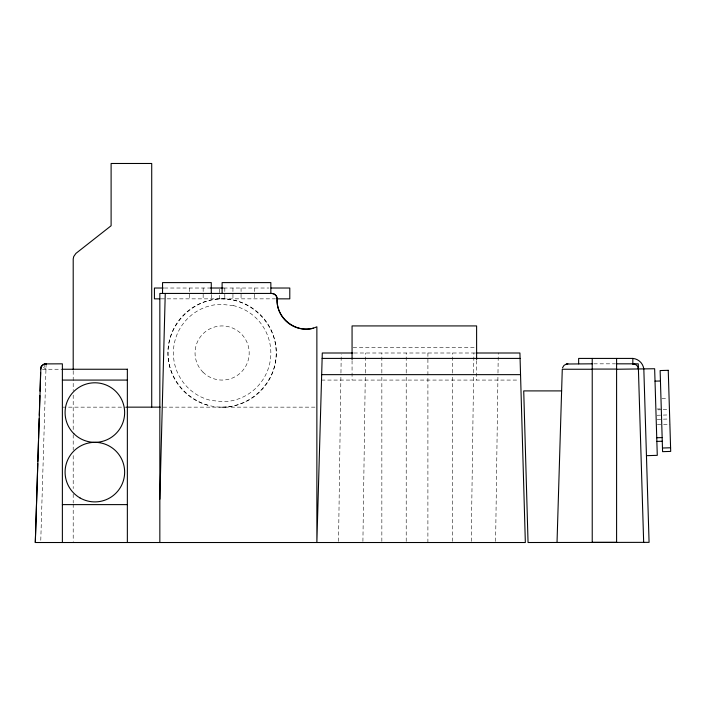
<?xml version="1.0" encoding="UTF-8"?>
<svg xmlns="http://www.w3.org/2000/svg" width="706" height="706" viewBox="0 0 706 706"><rect width="100%" height="100%" fill="white"/><g stroke="black" fill="none" stroke-linecap="round" stroke-linejoin="round"><path stroke-width="0.53" stroke-dasharray="3.53 2.65" d="M46.128 363.828L40.745 541.423M381.849 541.414L381.849 373.933M381.849 372.83L381.849 353M406.215 541.414L406.215 373.933M406.215 372.83L406.215 353M427.898 542.517L427.907 376.139M427.907 375.036L427.907 353M452.272 541.414L452.272 373.933M452.272 372.83L452.272 353M338.545 541.414L340.936 373.933M340.954 372.83L341.227 354.103M362.91 541.414L365.311 373.933M365.32 372.83L365.602 353M471.246 541.414L473.611 373.933M473.62 372.83L473.902 353M495.612 541.414L497.977 373.933M497.986 372.83L498.268 353M222.108 407.15C251.089 407.327 276.443 381.981 276.258 353C276.443 324.019 251.089 298.673 222.108 298.85C193.135 298.673 167.781 324.019 167.966 353C167.781 381.981 193.135 407.327 222.108 407.15A54.15 54.15 0 0 0 271.183 330.117A54.15 54.15 0 0 0 180.63 318.194A54.15 54.15 0 0 0 208.094 405.306M661.981 398.431L668.07 398.246M656.959 409.021L660.207 408.915M657.983 409.842L662.14 409.718M663.181 409.683L669.429 409.498M657.101 415.269L669.597 414.89M657.224 419.346L667.638 419.029M657.392 424.738L669.879 424.359M164.33 288.022L211.279 288.022M223.767 288.022L268.889 288.022M161.03 298.85L275.49 298.85M353.168 347.581L475.509 347.581M353.953 353L476.02 353M593.817 363.828L615.535 363.828M42.413 369.247L62.375 369.247M321.512 380.075L518.672 380.075M62.375 407.15L126.639 407.15M163.121 407.15L316.87 407.15M43.463 367.332L46.128 369.247L43.657 364.42M476.612 360.581L476.612 380.075M352.065 360.581L352.065 380.075M254.601 288.022L254.601 298.85M241.064 288.022L241.064 298.85M232.945 288.022L232.945 298.85M224.817 288.022L224.817 298.85M219.407 289.107L219.407 298.85M211.279 294.517L211.279 298.85M203.16 288.022L203.16 298.85M189.623 288.022L189.623 298.85M73.203 370.932L73.203 390.683M73.203 395.078L73.203 430.263M73.203 434.667L73.203 450.075M73.203 455.573L73.203 488.587M73.203 494.094L73.203 502.901M73.203 503.996L73.203 541.423M233.307 305.574L220.651 304.286A48.732 48.732 0 0 0 210.917 400.426L223.573 401.714A48.732 48.732 0 0 0 233.307 305.574M202.966 372.141A27.075 27.075 0 0 0 248.265 360.007A27.075 27.075 0 0 0 215.101 326.852A27.075 27.075 0 0 0 202.966 372.141"/><path stroke-width="1.06" d="M159.838 499.204L165.257 293.44M476.02 353L519.925 353L525.343 542.517L35.3 542.517L40.869 367.57M35.3 542.517L37.771 463.56M37.833 461.362L38.486 440.526M38.556 438.338L39.174 418.596M39.271 415.305L39.889 395.563M40.03 391.177L40.613 372.539M557.025 542.517L562.276 369.247L592.228 369.247M562.505 367.844L563.979 365.417L566.45 364.014M159.838 542.517L159.838 293.44L271.686 293.44C274.581 293.378 277.158 295.955 277.105 298.85C275.614 318.953 298.47 335.491 316.87 326.781L316.87 542.517L322.289 353L352.894 353M43.657 364.42L45.281 363.899A5.63 5.63 0 0 0 40.869 367.57M46.111 363.899L62.375 363.828L62.375 542.517M567.88 363.828L566.653 364.014L592.228 363.828M45.961 363.899L45.475 363.899L46.164 363.828A5.419 5.419 0 0 0 40.719 369.247M45.572 363.899L46.164 363.828M616.594 369.247L654.647 368.744L657.277 455.344L646.449 455.67M655.027 381.152L660.437 380.993M656.739 437.755L662.157 437.596M656.854 441.391L662.263 441.232M662.475 448.019L670.594 447.772M561.623 390.903L523.72 390.903L528.053 542.517L649.079 542.358L643.828 369.079A12.178 12.178 0 0 0 632.832 358.419L578.646 358.419L578.646 363.828M163.227 288.022L154.429 288.022L154.429 298.85L159.927 298.85M210.547 288.022L223.193 288.022M271.086 288.022L289.795 288.022L289.795 298.85L276.593 298.85M322.13 358.41L520.084 358.41M616.594 363.828L638.25 363.828L643.669 542.517M592.228 369.079L616.594 369.079M62.375 369.247L127.354 369.247M321.671 374.648L520.543 374.648M62.375 380.075L127.354 380.075M126.639 407.15L160.306 407.15M62.375 504.613L127.354 504.613M592.228 542.358L616.594 542.358M632.832 358.419L632.832 363.828L634.244 364.014A5.639 5.639 0 0 1 638.189 367.844L638.418 369.247M632.814 363.828L634.041 364.014L632.752 363.828M616.594 358.419L616.594 542.517M592.228 358.419L592.228 542.517M476.612 359.495L476.612 325.925L352.065 325.925L352.065 359.495M270.848 293.44L270.848 282.603L222.108 282.603L222.108 293.44M211.279 293.44L211.279 282.603L162.548 282.603L162.548 293.44M151.719 407.15L151.719 163.483L111.107 163.483L111.107 225.752L75.913 253.41L73.724 256.543L73.203 258.978L73.203 369.829M127.354 369.159L127.354 542.517M271.686 293.44A5.419 5.419 0 0 1 277.105 298.85M313.535 328.166A28.937 28.937 0 0 1 277.105 300.218M40.639 368.4A5.595 5.595 0 0 1 41.68 366.061M46.199 363.828L45.687 363.899L46.243 363.828M668.247 370.315L660.128 370.562L662.581 451.655L670.7 451.408L668.247 370.315M73.803 433.625A29.784 29.784 0 0 0 123.629 420.273A29.784 29.784 0 0 0 87.156 383.799A29.784 29.784 0 0 0 73.803 433.625M79.972 497.915A29.784 29.784 0 0 0 124.644 472.129A29.784 29.784 0 0 0 79.972 446.333A29.784 29.784 0 0 0 79.972 497.915"/></g></svg>
